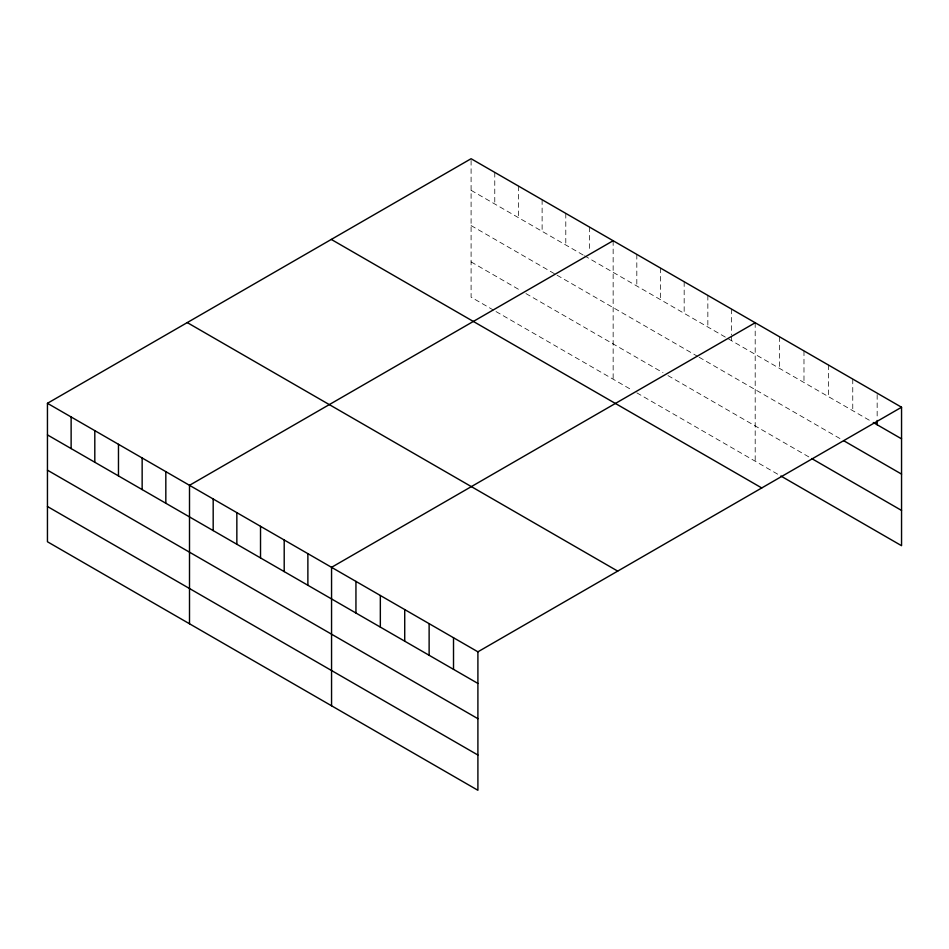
<?xml version="1.0" encoding="UTF-8"?>
<svg xmlns="http://www.w3.org/2000/svg" width="949" height="949" viewBox="0 0 949 949"><rect width="100%" height="100%" fill="white"/><g stroke="black" fill="none" stroke-linecap="round" stroke-linejoin="round"><path stroke-width="0.71" stroke-dasharray="4.75 3.56" d="M471.095 190.322L583.244 255.067M584.489 255.791L872.024 421.795M471.095 225.577L555.829 274.498M557.075 275.222L697.871 356.516M699.116 357.239L841.205 439.268M471.095 261.912L520.93 290.691M525.924 293.561L662.983 372.696M667.966 375.579L810.399 457.809M493.527 310.121L471.095 297.179L471.095 158.72M496.019 311.569L631.832 389.98M636.815 392.85L779.592 475.283M877.161 394.594L877.161 419.007M852.76 379.066L852.76 410.68M828.37 364.985L828.37 396.599M803.981 350.905L803.981 382.506M779.592 336.824L779.592 368.426M755.19 322.743L755.19 461.202M731.525 309.066L731.525 334.926M731.525 336.361L731.525 340.679M707.847 295.4L707.847 327.002M684.17 281.734L684.17 313.336M660.492 268.069L660.492 299.67M636.815 254.391L636.815 286.005M613.149 240.726L613.149 379.185M589.471 227.06L589.471 251.485M565.794 213.395L565.794 244.996M542.116 199.717L542.116 231.331M518.439 186.051L518.439 217.653M494.773 172.386L494.773 203.988"/><path stroke-width="1.42" d="M47.45 403.301L477.905 651.821L477.905 790.28L47.45 541.76L47.45 403.301L471.095 158.72L901.55 407.24L901.55 545.699L780.873 476.018M613.149 240.726L189.503 485.319L189.503 623.778M755.19 322.743L331.557 567.324L331.557 705.783M477.905 651.821L901.55 407.24M873.305 422.53L901.55 438.841M843.78 440.751L901.55 474.109M811.68 458.545L901.55 510.432M331.296 239.433L761.75 487.952M187.25 322.589L617.704 571.108M47.45 434.903L477.905 683.434M47.45 470.17L477.905 718.69M47.45 506.505L477.905 755.024M877.161 420.454L877.161 424.761M453.515 637.74L453.515 669.342M429.126 623.659L429.126 655.261M404.725 609.578L404.725 641.18M380.335 595.498L380.335 627.099M355.946 581.405L355.946 613.018M307.879 553.658L307.879 585.26M284.202 539.993L284.202 571.595M260.524 526.315L260.524 557.929M236.847 512.65L236.847 544.263M213.181 498.984L213.181 530.586M165.826 471.641L165.826 503.255M142.148 457.976L142.148 489.577M118.471 444.31L118.471 475.912M94.805 430.644L94.805 462.246M71.128 416.967L71.128 448.58"/></g></svg>
